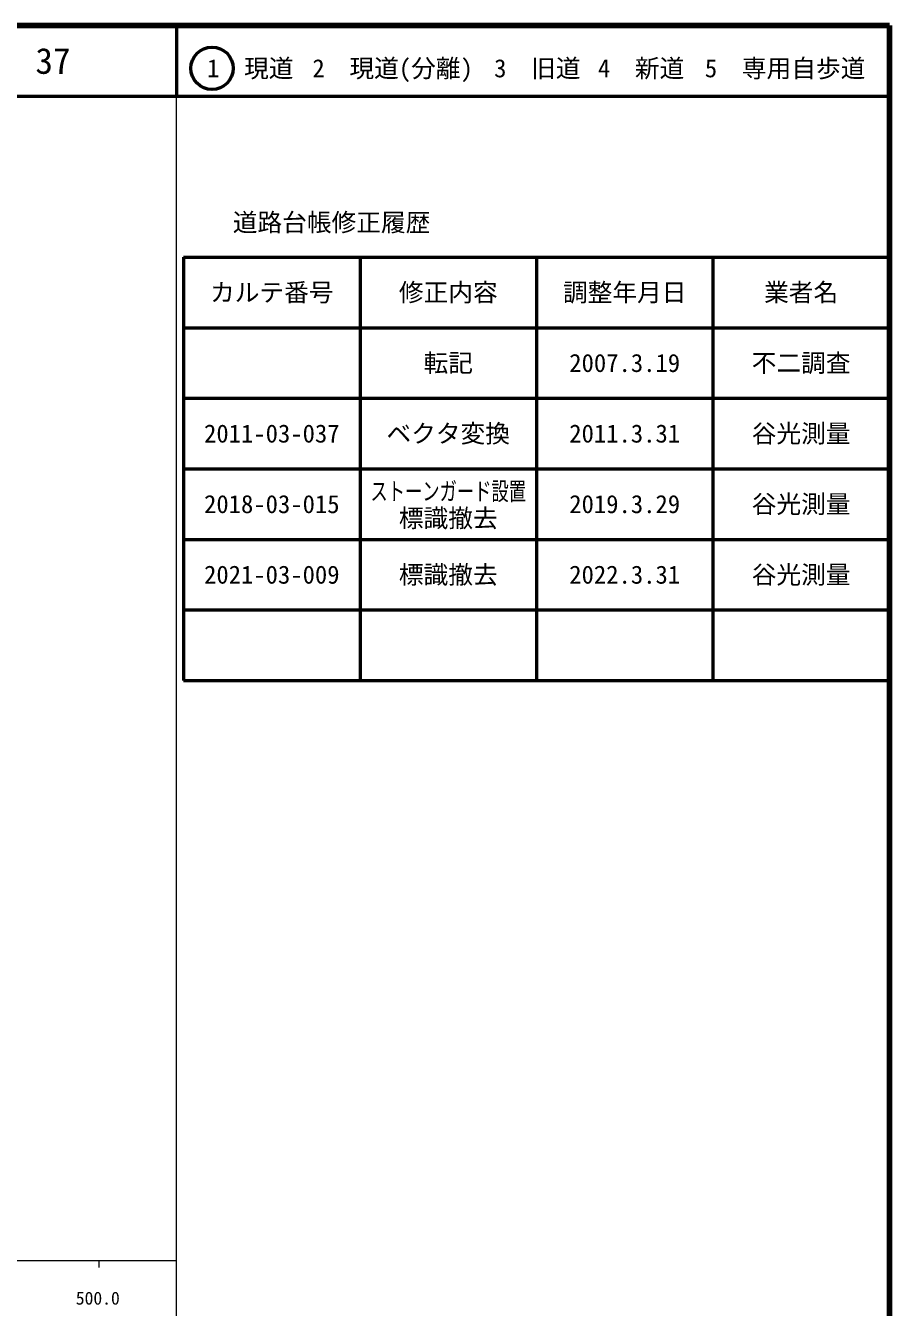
# Model space of a CAD drawing. Units: millimetres on the paper, enlarged 1000 times. Extents: x 40000 to 680000, y 20000 to 380000.
# Drawn here: x 557621 to 680000, y 198357 to 380000 of the extents above; entities that cross this region are included whole.
import ezdxf
from ezdxf.enums import TextEntityAlignment as Align

# ---------------------------------------------------------------- set-up
doc = ezdxf.new("R2010")
doc.units = ezdxf.units.MM
doc.header["$LTSCALE"] = 1000
for name, color, linetype, lineweight in [('M-TTL', 2, 'Continuous', 140), ('M-TTL-BAND', 7, 'Continuous', 13), ('M-TTL-FRAM', 2, 'Continuous', 50), ('M-TTL-LINE', 7, 'Continuous', 50)]:
    doc.layers.add(name, color=color, linetype=linetype, lineweight=lineweight)
doc.layers.add('M-TTL-TXT', color=7, linetype='Continuous')
doc.styles.add('ＭＳ ゴシック', font='')
doc.styles.get('ＭＳ ゴシック').set_extended_font_data('MS Gothic')

msp = doc.modelspace()

# ---------------------------------------------------------------- linework, layer by layer
at = {"layer": 'M-TTL'}
for p, q in [((680000, 380000), (40000, 380000)), ((680000, 20000), (680000, 380000))]:
    msp.add_line(p, q, dxfattribs=at)
at = {"layer": 'M-TTL-BAND'}
for p, q in [((579000, 20000), (579000, 370000)), ((40000, 205000), (579000, 205000)), ((568000, 205000), (568000, 204000))]:
    msp.add_line(p, q, dxfattribs=at)
at = {"layer": 'M-TTL-FRAM'}
for p, q in [((580000, 347197), (580000, 287197)), ((580000, 347197), (680000, 347197)), ((580000, 287197), (680000, 287197))]:
    msp.add_line(p, q, dxfattribs=at)
at = {"layer": 'M-TTL-LINE'}
for p, q in [((579000, 380000), (579000, 370000)), ((40000, 370000), (680000, 370000)), ((605000, 347197), (605000, 287197)), ((630000, 347197), (630000, 287197)), ((655000, 347197), (655000, 287197)), ((580000, 337197), (680000, 337197)), ((580000, 327197), (680000, 327197)), ((580000, 317197), (680000, 317197)), ((580000, 307197), (680000, 307197)), ((580000, 297197), (680000, 297197))]:
    msp.add_line(p, q, dxfattribs=at)
msp.add_circle((584031, 373958), 3000, dxfattribs=at)

# ---------------------------------------------------------------- texts
at = {"layer": 'M-TTL-BAND', "style": 'ＭＳ ゴシック'}
msp.add_text('500.0', height=1833, dxfattribs=at).set_placement((567844, 198195), align=Align.BOTTOM_CENTER)
at = {"layer": 'M-TTL-TXT', "style": 'ＭＳ ゴシック'}
for s, height, p in [('37', 3666, (561497, 375000)), ('1\u3000現道', 2566, (589448, 373958)), ('2\u3000現道(分離)', 2566, (609619, 373958)), ('3\u3000旧道', 2566, (630121, 373958)), ('4\u3000新道', 2566, (644824, 373958)), ('5\u3000専用自歩道', 2566, (665228, 373958)), ('道路台帳修正履歴', 2566, (600968, 352113)), ('カルテ番号', 2566, (592500, 342197)), ('修正内容', 2566, (617500, 342197)), ('調整年月日', 2566, (642500, 342197)), ('業者名', 2566, (667500, 342197)), ('転記', 2566, (617500, 332197)), ('2007.3.19', 2566, (642500, 332197)), ('不二調査', 2566, (667500, 332197)), ('2011-03-037', 2566, (592500, 322197)), ('ベクタ変換', 2566, (617500, 322197)), ('2011.3.31', 2566, (642500, 322197)), ('谷光測量', 2566, (667500, 322197)), ('2018-03-015', 2566, (592500, 312197)), ('2019.3.29', 2566, (642500, 312197)), ('谷光測量', 2566, (667500, 312197)), ('標識撤去', 2566, (617500, 310201)), ('2021-03-009', 2566, (592500, 302197)), ('標識撤去', 2566, (617500, 302197)), ('2022.3.31', 2566, (642500, 302197)), ('谷光測量', 2566, (667500, 302197))]:
    msp.add_text(s, height=height, dxfattribs=at).set_placement(p, align=Align.MIDDLE_CENTER)
at = {"layer": 'M-TTL-TXT', "style": 'ＭＳ ゴシック', "width": 0.7}
msp.add_text('ストーンガード設置', height=2566, dxfattribs=at).set_placement((617500, 314014), align=Align.MIDDLE_CENTER)

doc.saveas('drawing.dxf')
